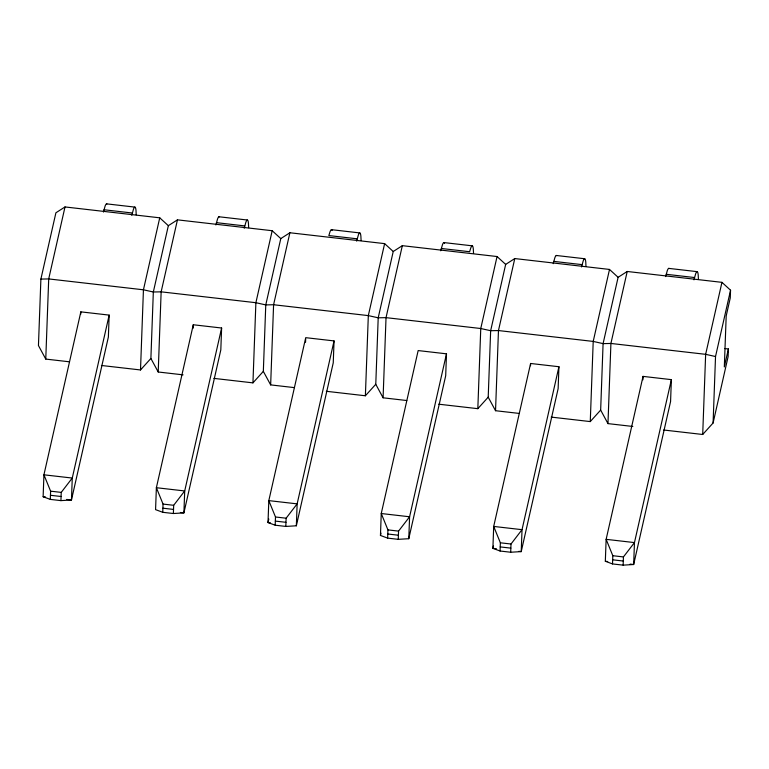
<?xml version="1.0" encoding="UTF-8"?>
<svg xmlns="http://www.w3.org/2000/svg" width="769" height="769" viewBox="0 0 769 769"><rect width="100%" height="100%" fill="white"/><g stroke="black" fill="none" stroke-linecap="round" stroke-linejoin="round"><path stroke-width="1.15" d="M183.08 374.849L158.212 371.994L150.887 358.46L153.329 291.999L168.344 225.682L159.741 217.819L65.009 206.948L55.906 212.782L40.892 279.089L38.45 345.55L45.765 359.085L69.45 361.805M45.765 359.085L48.707 278.926L65.009 206.948M43.131 496.726L43.929 474.809L80.841 311.858L109.169 315.107L108.371 337.033L71.459 499.985L60.934 500.619L50.312 499.398L43.131 496.726L45.486 497.005M50.312 499.398L50.61 491.17L43.929 474.809L72.267 478.058L109.169 315.107M60.934 500.619L61.232 492.391L72.267 478.058L71.459 499.985L66.74 499.437M80.755 314.165L80.841 311.858M101.421 365.477L140.506 369.956L143.438 289.798L159.741 217.819M158.212 371.994L161.144 291.836L177.456 219.847L272.188 230.719L280.791 238.592L265.766 304.909L263.334 371.36L270.65 384.894L294.335 387.614M162.749 512.298L163.047 504.079L156.376 487.709L193.279 324.758L221.616 328.017L220.809 349.933L183.906 512.885L173.371 513.519L162.749 512.298L155.569 509.636L156.376 487.709L184.704 490.958L221.616 328.017M173.371 513.519L173.679 505.3L184.704 490.958L183.906 512.885L180.359 512.481M193.154 328.219L193.279 324.758M213.869 378.377L252.943 382.866L255.885 302.707L272.188 230.719M270.65 384.894L273.591 304.735L289.894 232.757L384.625 243.629L393.228 251.501L378.204 317.808L375.772 384.269L383.087 397.804L406.772 400.524M275.187 525.208L275.494 516.989L268.814 500.619L305.726 337.668L334.054 340.917L333.246 362.843L296.344 525.794L285.818 526.429L275.187 525.208L268.006 522.545L268.814 500.619L297.142 503.868L334.054 340.917M285.818 526.429L286.116 518.21L297.142 503.868L296.344 525.794M305.553 342.282L305.678 338.821M326.306 391.286L365.381 395.775L368.322 315.607L384.625 243.629M383.087 397.804L386.028 317.645L402.331 245.667L497.062 256.538L505.666 264.401L490.651 330.718L488.209 397.179L495.534 410.713L519.21 413.424M380.453 535.445L381.251 513.519L418.163 350.568L446.491 353.827L445.693 375.753L408.781 538.704L398.255 539.338L387.634 538.117L380.453 535.445L380.982 533.119M387.634 538.117L387.932 529.889L381.251 513.519L409.589 516.778L446.491 353.827M398.255 539.338L398.553 531.11L409.589 516.778L408.781 538.704M438.743 404.196L477.828 408.675L480.76 328.517L497.062 256.538M495.534 410.713L498.466 330.555L514.778 258.567L609.509 269.438L618.113 277.311L603.088 343.628L600.656 410.079L607.971 423.613L632.839 426.468M500.071 551.017L500.369 542.799L493.698 526.429L530.6 363.477L558.938 366.726L558.131 388.653L521.228 551.604L510.693 552.238L500.071 551.017L492.891 548.355L493.698 526.429L522.026 529.678L558.938 366.726M510.693 552.238L511.001 544.019L522.026 529.678L521.228 551.604L518.864 551.335M530.523 365.784L530.6 363.477M551.19 417.096L590.265 421.585L593.207 341.426L609.509 269.438M607.971 423.613L610.913 343.455L627.216 271.476L721.947 282.348L730.55 290.211L730.271 297.92L726.196 315.915L724.321 366.957L728.397 348.963L724.85 348.559M605.328 561.264L606.135 539.338L643.047 376.387L671.375 379.636L670.568 401.562L633.666 564.513L623.14 565.148L612.509 563.927L605.328 561.264L607.693 561.533M612.509 563.927L612.816 555.708L606.135 539.338L634.463 542.587L671.375 379.636M623.14 565.148L623.438 556.929L634.463 542.587L633.666 564.513L630.119 564.11M642.913 379.848L643.047 376.387M663.628 430.006L702.703 434.485L705.644 354.326L721.947 282.348M702.703 434.485L713.094 422.988L715.526 356.528L730.55 290.211M728.397 348.963L728.108 356.672L713.094 422.988M103.44 212.061L105.103 206.082A39.661 3.653 -83.5 0 1 106.901 204.025M131.778 215.31L133.431 209.331A39.661 3.653 -83.5 0 1 136.007 210.504L136.209 214.782M215.887 224.961L217.54 218.992A39.661 3.653 -83.5 0 1 219.338 216.935M244.215 228.22L245.869 222.241A39.661 3.653 -83.5 0 1 248.454 223.414L248.647 227.682M268.804 519.046L268.006 522.545L270.371 522.814M356.653 241.12L358.316 235.151A39.661 3.653 -83.5 0 1 360.892 236.314L361.094 240.591M440.762 250.781L442.425 244.802A39.661 3.653 -83.5 0 1 444.54 243.369M553.209 263.68L554.862 257.711A39.661 3.653 -83.5 0 1 556.66 255.654M493.419 546.028L492.891 548.355L496.438 548.758M581.537 266.939L583.19 260.96A39.661 3.653 -83.5 0 1 585.776 262.133L585.968 266.401M665.646 276.59L667.3 270.611A39.661 3.653 -83.5 0 1 669.097 268.554M693.974 279.839L695.637 273.86A39.661 3.653 -83.5 0 1 698.214 275.033L698.415 279.31M140.506 369.956L150.887 358.46M252.943 382.866L263.334 371.36M365.381 395.775L375.772 384.269M477.828 408.675L488.209 397.179M590.265 421.585L600.656 410.079M168.344 225.682L177.456 219.847M280.791 238.592L289.894 232.757M393.228 251.501L402.331 245.667M505.666 264.401L514.778 258.567M618.113 277.311L627.216 271.476M40.892 279.089L48.707 278.926L143.438 289.798L153.329 291.999L161.144 291.836L255.885 302.707L265.766 304.909L273.591 304.735L368.322 315.607L378.204 317.808L386.028 317.645L480.76 328.517L490.651 330.718L498.466 330.555L593.207 341.426L603.088 343.628L610.913 343.455L705.644 354.326L715.526 356.528M106.526 203.852L134.854 207.101M218.963 216.762L247.291 220.011M331.401 229.662L359.738 232.92M443.838 242.571L472.176 245.82M556.285 255.481L584.613 258.73M668.722 268.381L697.05 271.64M103.969 209.754L132.297 213.003M216.406 222.654L244.734 225.913M357.181 238.813L328.844 235.564L329.978 231.892A39.661 3.653 -83.5 0 1 332.102 230.469M441.291 248.474L469.619 251.723L470.753 248.051A39.661 3.653 -83.5 0 1 473.329 249.223L473.531 253.501M553.728 261.373L582.056 264.632M666.165 274.283L694.503 277.532M50.61 491.17L61.232 492.391M163.047 504.079L173.679 505.3M275.494 516.989L286.116 518.21M387.932 529.889L398.553 531.11M500.369 542.799L511.001 544.019M612.816 555.708L623.438 556.929M50.456 495.284L61.087 496.505M162.903 508.194L173.525 509.414M275.34 521.094L285.962 522.314M387.778 534.003L398.409 535.224M500.225 546.913L510.847 548.134M612.662 559.813L623.284 561.034"/></g></svg>
